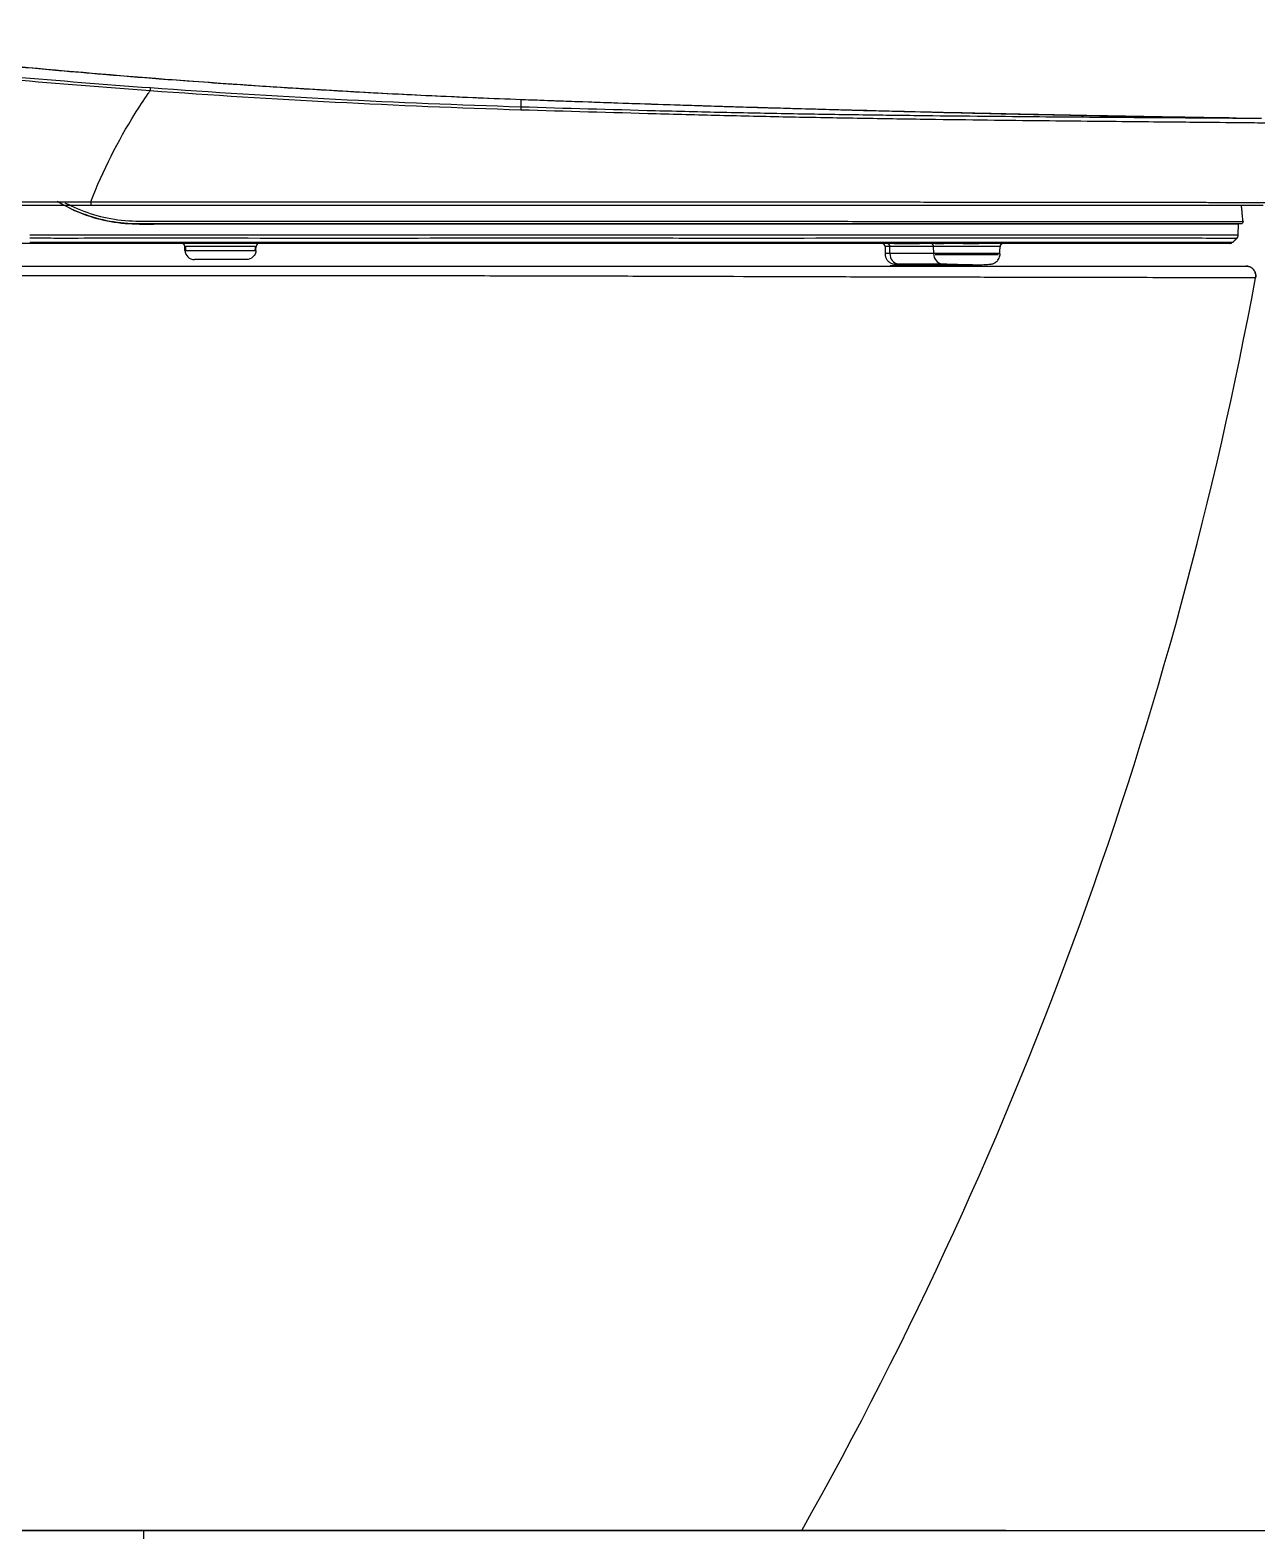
# Model space of a CAD drawing. Header units: millimetres. Extents: x 5 to 3846, y 5 to 2747.
# Drawn here: x 1024.5 to 1403.1, y 804.1 to 1267 of the extents above; entities that cross this region are included whole.
import ezdxf

# ---------------------------------------------------------------- set-up
doc = ezdxf.new("R2010")
doc.units = ezdxf.units.MM
doc.linetypes.add('HIDDEN2', pattern=[0.1875, 0.125, -0.0625])
doc.layers.get('0').update_dxf_attribs({"color": 255})

msp = doc.modelspace()

# ---------------------------------------------------------------- linework, layer by layer
at = {"linetype": 'Continuous'}
for p, q in [((1024.61, 1201.2), (1013.15, 1201.2)), ((1072.33, 1199.05), (1072.27, 1200.26)), ((1072.33, 1199.05), (1072.27, 1200.26)), ((1094.26, 1199.05), (1094.32, 1200.26)), ((1094.26, 1199.05), (1094.32, 1200.26)), ((1289.89, 1198.2), (1289.86, 1200.22)), ((1291.17, 1201.2), (1294.92, 1201.2)), ((1294.92, 1201.2), (1298.98, 1201.2)), ((1303.39, 1198.2), (1303.36, 1200.22)), ((1323.84, 1200.22), (1303.36, 1200.22)), ((1303.82, 1201.2), (1306.47, 1201.2)), ((1321.07, 1201.2), (1305.77, 1201.2)), ((1308.42, 1201.2), (1306.81, 1201.2)), ((1312.49, 1201.2), (1312.87, 1201.2)), ((1312.87, 1201.2), (1317.32, 1201.2)), ((1319.97, 1201.2), (1317.32, 1201.2)), ((1288.37, 1198.2), (1289.85, 1198.2)), ((1289.85, 1198.2), (1303.35, 1198.2)), ((1289.85, 1198.2), (1289.85, 1198.08)), ((1303.35, 1198.08), (1289.85, 1198.08)), ((1292.45, 1194.89), (1305.95, 1194.89)), ((1295.48, 1194.64), (1316.78, 1194.64)), ((1295.48, 1194.64), (1297.35, 1194.64)), ((1303.35, 1198.2), (1303.35, 1198.08)), ((1303.35, 1198.2), (1323.87, 1198.2)), ((1289.99, 1194.39), (1303.49, 1194.39)), ((1381.04, 1194.2), (1399.75, 1194.2)), ((1276.5, 804.2), (704.99, 804.2)), ((742.44, 804.2), (1255.5, 804.2)), ((751.61, 804.2), (1061.5, 804.2)), ((1251.3, 804.2), (1262.67, 804.2))]:
    msp.add_line(p, q, dxfattribs=at)
at = {"linetype": 'HIDDEN2', "ltscale": 90}
msp.add_line((1059.56, 804.2), (1059.56, 680.59), dxfattribs=at)
msp.add_line((1215, 804.2), (1417.71, 804.2))
at = {"linetype": 'Continuous', "extrusion": (0, 0, -1)}
for centre, radius, start, end in [((-1398.12, 1207.9), 0.7, 172.2012, 269.9972), ((-1091.27, 1199.2), 3, 183, 270)]:
    msp.add_arc(centre, radius, start, end, dxfattribs=at)
at = {"linetype": 'Continuous'}
for centre, radius, start, end in [((1071.27, 1200.2), 1, 3, 90), ((1075.33, 1199.2), 3, 183, 270), ((1095.33, 1200.2), 1, 90, 177)]:
    msp.add_arc(centre, radius, start, end, dxfattribs=at)
msp.add_arc((171.78, 1418.08), 1251.75, 330.63224, 349.52915)
for centre, major_axis, ratio, start_param, end_param in [((1287.4, 1200.2), (0, 1), 1, 4.727439, 6.28272), ((1289, 1200.2), (0, 1), 0.866025, 4.729842, 6.283185), ((1302.5, 1200.2), (0, 1), 0.866025, 4.729842, 6.283185), ((1324.85, 1200.2), (0, -1), 1, 3.142648, 4.720976), ((1292.62, 1198.08), (0, 3.2), 0.866011, 1.570796, 3.079985), ((1306.12, 1198.08), (0, -3.2), 0.866011, 4.712389, 6.221577), ((1303.82, 1198.2), (0, -0.5), 0.866025, 4.729842, 4.964325)]:
    msp.add_ellipse(centre, major_axis=major_axis, ratio=ratio, start_param=start_param, end_param=end_param, dxfattribs=at)
for points, knots in [([(1061.58, 1248.25), (1033.24, 1250.31), (1004.94, 1252.81), (962.57, 1257.23), (948.45, 1258.79), (927.32, 1261.36), (920.29, 1262.28), (906.32, 1264.23), (899.41, 1265.24), (892.67, 1266.28)], [0, 0, 0, 0, 0.5, 0.5, 0.75, 0.75, 0.875, 0.875, 1, 1, 1, 1]), ([(893.09, 1267.02), (899.82, 1266.02), (906.73, 1265.04), (920.69, 1263.18), (927.71, 1262.31), (948.8, 1259.77), (962.88, 1258.2), (1005.16, 1253.79), (1033.4, 1251.3), (1061.68, 1249.25)], [0, 0, 0, 0, 0.125, 0.125, 0.25, 0.25, 0.5, 0.5, 1, 1, 1, 1]), ([(1176, 1245.52), (1167.22, 1245.85), (1150.57, 1246.55), (1126.99, 1247.75), (1106.18, 1248.98), (1089.14, 1250.1), (1075.54, 1251.07), (1065, 1251.86), (1055.69, 1252.59), (1045.36, 1253.44), (1032.46, 1254.54), (1015.96, 1256.05), (996.59, 1257.96), (982.7, 1259.38), (975.27, 1260.23), (975.25, 1260.23)], [0, 0, 0, 0, 0.130952, 0.248218, 0.351778, 0.441622, 0.502585, 0.555075, 0.599093, 0.641717, 0.709675, 0.79198, 0.888642, 0.999669, 1, 1, 1, 1]), ([(1043.32, 1214.06), (1047.07, 1223.73), (1051.71, 1232.89), (1058.25, 1243.28), (1059.64, 1245.34), (1061.22, 1247.71), (1061.4, 1247.98), (1061.58, 1248.25)], [0, 0, 0, 0, 0.775027, 0.775027, 0.97437, 0.97437, 1, 1, 1, 1]), ([(1396.49, 1239.87), (1391.3, 1239.94), (1378.56, 1240.13), (1359.06, 1240.46), (1338.74, 1240.85), (1320.76, 1241.24), (1305.1, 1241.59), (1291.77, 1241.92), (1281.06, 1242.19), (1272, 1242.43), (1263.2, 1242.67), (1253, 1242.96), (1241.02, 1243.32), (1227.28, 1243.74), (1211.76, 1244.25), (1194.47, 1244.84), (1182.35, 1245.28), (1176, 1245.52)], [0, 0, 0, 0, 0.07062, 0.173253, 0.265331, 0.346857, 0.417837, 0.478281, 0.528202, 0.563592, 0.601843, 0.648104, 0.702393, 0.76472, 0.835095, 0.91352, 1, 1, 1, 1]), ([(1405.99, 1238.29), (1405.99, 1238.29), (1405.89, 1238.29), (1405.49, 1238.3), (1405.19, 1238.31), (1404.01, 1238.32), (1402.83, 1238.34), (1398.14, 1238.39), (1393.39, 1238.43), (1381.17, 1238.55), (1373.68, 1238.62), (1355.94, 1238.79), (1345.99, 1238.89), (1324, 1239.13), (1311.84, 1239.28), (1292.88, 1239.55), (1286.4, 1239.65), (1273.14, 1239.88), (1266.33, 1240), (1252.53, 1240.28), (1245.6, 1240.43), (1235.19, 1240.69), (1231.72, 1240.77), (1224.76, 1240.96), (1221.27, 1241.05), (1203.83, 1241.52), (1189.88, 1241.91), (1175.94, 1242.34)], [0, 0, 0, 0, 0.03125, 0.03125, 0.0625, 0.0625, 0.125, 0.125, 0.25, 0.25, 0.375, 0.375, 0.5, 0.5, 0.625, 0.625, 0.6875, 0.6875, 0.75, 0.75, 0.8125, 0.8125, 0.84375, 0.84375, 0.875, 0.875, 1, 1, 1, 1]), ([(1175.98, 1243.36), (1189.83, 1242.93), (1203.68, 1242.54), (1221, 1242.09), (1224.46, 1242), (1231.37, 1241.83), (1234.82, 1241.75), (1245.16, 1241.53), (1252.03, 1241.39), (1265.74, 1241.14), (1272.51, 1241.03), (1285.68, 1240.84), (1292.11, 1240.76), (1310.95, 1240.53), (1323.03, 1240.42), (1344.88, 1240.23), (1354.77, 1240.16), (1372.39, 1240.04), (1379.84, 1239.99), (1391.98, 1239.9), (1396.7, 1239.87), (1402.93, 1239.81), (1404.51, 1239.8), (1404.51, 1239.79)], [0, 0, 0, 0, 0.125, 0.125, 0.15625, 0.15625, 0.1875, 0.1875, 0.25, 0.25, 0.3125, 0.3125, 0.375, 0.375, 0.5, 0.5, 0.625, 0.625, 0.75, 0.75, 0.875, 0.875, 1, 1, 1, 1]), ([(1398.11, 1207.2), (1397.99, 1207.2), (1396.77, 1207.2), (1392.13, 1207.2), (1388.67, 1207.2), (1379.67, 1207.2), (1374.2, 1207.2), (1364.59, 1207.2), (1361.15, 1207.2), (1353.78, 1207.2), (1349.84, 1207.2), (1337.53, 1207.2), (1328.61, 1207.2), (1309.36, 1207.2), (1298.94, 1207.2), (1277.46, 1207.2), (1266.33, 1207.2), (1249.05, 1207.2), (1243.16, 1207.2), (1231.41, 1207.2), (1225.53, 1207.2), (1213.74, 1207.2), (1207.84, 1207.2), (1196.04, 1207.2), (1190.13, 1207.2), (1172.43, 1207.2), (1160.62, 1207.2), (1125.21, 1207.2), (1101.6, 1207.2), (1072.09, 1207.2), (1066.19, 1207.2), (1057.33, 1207.2), (1054.38, 1207.25), (1048.48, 1208.05), (1045.62, 1208.72), (1040.09, 1210.52), (1037.42, 1211.66), (1034.2, 1213.39), (1033.57, 1213.75), (1032.93, 1214.09)], [0, 0, 0, 0, 0.074703, 0.074703, 0.149857, 0.149857, 0.225011, 0.225011, 0.262588, 0.262588, 0.300165, 0.300165, 0.375319, 0.375319, 0.450473, 0.450473, 0.525628, 0.525628, 0.563205, 0.563205, 0.600782, 0.600782, 0.638359, 0.638359, 0.675936, 0.675936, 0.75109, 0.75109, 0.901398, 0.901398, 0.938975, 0.938975, 0.957763, 0.957763, 0.976552, 0.976552, 0.99534, 0.99534, 1, 1, 1, 1]), ([(1035.33, 1213.77), (1037.83, 1212.44), (1040.42, 1211.34), (1045.86, 1209.56), (1048.73, 1208.89), (1054.64, 1208.11), (1057.6, 1208.08), (1066.47, 1208.08), (1072.38, 1208.08), (1101.94, 1208.08), (1125.6, 1208.08), (1161.07, 1208.08), (1172.9, 1208.07), (1190.64, 1208.07), (1196.55, 1208.08), (1208.38, 1208.07), (1214.29, 1208.07), (1226.1, 1208.07), (1231.99, 1208.06), (1243.76, 1208.05), (1249.65, 1208.04), (1258.49, 1208.03), (1261.53, 1208.03), (1264.54, 1208.03)], [0, 0, 0, 0, 0.037111, 0.037111, 0.075528, 0.075528, 0.113945, 0.113945, 0.19078, 0.19078, 0.498118, 0.498118, 0.651786, 0.651786, 0.728621, 0.728621, 0.805455, 0.805455, 0.88229, 0.88229, 0.959124, 0.959124, 1, 1, 1, 1]), ([(1043.32, 1214.06), (1059.28, 1214.06), (1090.92, 1214.06), (1130.03, 1214.06), (1160.42, 1214.06), (1182.14, 1214.05), (1203.09, 1214.02), (1223.26, 1214.01), (1242.57, 1214.02), (1260.91, 1214.02), (1273.2, 1214.01), (1280.08, 1214), (1282.1, 1214), (1284.54, 1213.99), (1287.38, 1213.99), (1290.63, 1213.99), (1294.27, 1213.98), (1298.28, 1213.98), (1302.66, 1213.97), (1307.38, 1213.97), (1312.44, 1213.96), (1317.81, 1213.95), (1323.47, 1213.95), (1329.36, 1213.94), (1335.42, 1213.93), (1341.62, 1213.93), (1347.9, 1213.92), (1354.23, 1213.91), (1360.56, 1213.9), (1366.84, 1213.9), (1372.96, 1213.89), (1378.84, 1213.88), (1384.39, 1213.88), (1389.52, 1213.87), (1394.16, 1213.87), (1398.2, 1213.86), (1401.54, 1213.86), (1404.04, 1213.86), (1405.68, 1213.86), (1405.89, 1213.85), (1405.99, 1213.85)], [0, 0, 0, 0, 0.101263, 0.200773, 0.248189, 0.294121, 0.338564, 0.3812, 0.421989, 0.461553, 0.499858, 0.50345, 0.508013, 0.513546, 0.520046, 0.527514, 0.535948, 0.545352, 0.555731, 0.567092, 0.579451, 0.592824, 0.607237, 0.622652, 0.638967, 0.656191, 0.674346, 0.693466, 0.713611, 0.734814, 0.757087, 0.780245, 0.804259, 0.829207, 0.855179, 0.882291, 0.910428, 0.939331, 0.969135, 1, 1, 1, 1]), ([(1036.71, 1212.09), (1037.39, 1211.77), (1038.07, 1211.46), (1041.54, 1209.97), (1044.39, 1209.05), (1050.17, 1207.75), (1053.13, 1207.36), (1059.02, 1207.13), (1061.97, 1207.2), (1070.81, 1207.2), (1076.7, 1207.2), (1106.17, 1207.2), (1129.74, 1207.2), (1165.1, 1207.2), (1176.89, 1207.2), (1194.57, 1207.2), (1200.46, 1207.2), (1212.25, 1207.2), (1218.16, 1207.2), (1235.79, 1207.2), (1247.28, 1207.2), (1264.14, 1207.2), (1269.7, 1207.2), (1280.68, 1207.2), (1286.13, 1207.2), (1301.96, 1207.2), (1311.92, 1207.2), (1330.67, 1207.2), (1339.53, 1207.2), (1355.39, 1207.2), (1362.46, 1207.2), (1371.77, 1207.2), (1374.68, 1207.2), (1379.96, 1207.2), (1382.34, 1207.2), (1388.71, 1207.2), (1391.95, 1207.2), (1395.23, 1207.2), (1396.05, 1207.2), (1397.14, 1207.2), (1397.38, 1207.2), (1397.4, 1207.2)], [0, 0, 0, 0, 0.004583, 0.004583, 0.023364, 0.023364, 0.042146, 0.042146, 0.060927, 0.060927, 0.09849, 0.09849, 0.248742, 0.248742, 0.323868, 0.323868, 0.36143, 0.36143, 0.398993, 0.398993, 0.474119, 0.474119, 0.511682, 0.511682, 0.549245, 0.549245, 0.624371, 0.624371, 0.699497, 0.699497, 0.774623, 0.774623, 0.812185, 0.812185, 0.849748, 0.849748, 0.924874, 0.924874, 0.962437, 0.962437, 1, 1, 1, 1]), ([(1404.99, 1212.85), (1404.99, 1212.85), (1404.22, 1212.85), (1401.2, 1212.85), (1398.97, 1212.85), (1393.05, 1212.85), (1389.32, 1212.85), (1380.57, 1212.85), (1375.56, 1212.85), (1364.3, 1212.85), (1358, 1212.85), (1344.29, 1212.85), (1336.97, 1212.85), (1321.41, 1212.85), (1313.18, 1212.85), (1295.78, 1212.85), (1286.79, 1212.85), (1268.39, 1212.85), (1258.96, 1212.85), (1239.6, 1212.85), (1229.73, 1212.85), (1215.02, 1212.85), (1210.12, 1212.85), (1200.3, 1212.85), (1195.4, 1212.85), (1180.68, 1212.85), (1170.87, 1212.85), (1121.81, 1212.85), (1082.56, 1212.85), (1043.32, 1212.85)], [0, 0, 0, 0, 0.0625, 0.0625, 0.125, 0.125, 0.1875, 0.1875, 0.25, 0.25, 0.3125, 0.3125, 0.375, 0.375, 0.4375, 0.4375, 0.5, 0.5, 0.5625, 0.5625, 0.625, 0.625, 0.65625, 0.65625, 0.6875, 0.6875, 0.75, 0.75, 1, 1, 1, 1]), ([(1024.44, 1203.83), (1026.94, 1203.83), (1029.43, 1203.83), (1034.41, 1203.81), (1036.9, 1203.82), (1044.38, 1203.82), (1049.39, 1203.82), (1059.39, 1203.81), (1064.4, 1203.82), (1074.41, 1203.83), (1079.41, 1203.83), (1104.43, 1203.81), (1124.45, 1203.82), (1164.49, 1203.82), (1184.5, 1203.82), (1209.53, 1203.82), (1214.53, 1203.82), (1224.53, 1203.81), (1229.51, 1203.81), (1244.36, 1203.81), (1254.18, 1203.81), (1282.93, 1203.82), (1301.15, 1203.82), (1333.88, 1203.81), (1348.41, 1203.82), (1372.25, 1203.82), (1381.57, 1203.82), (1391, 1203.82), (1393.38, 1203.82), (1396.56, 1203.81), (1397.31, 1203.79), (1397.34, 1203.82)], [0, 0, 0, 0, 0.015625, 0.015625, 0.03125, 0.03125, 0.0625, 0.0625, 0.09375, 0.09375, 0.125, 0.125, 0.25, 0.25, 0.375, 0.375, 0.40625, 0.40625, 0.4375, 0.4375, 0.5, 0.5, 0.625, 0.625, 0.75, 0.75, 0.875, 0.875, 0.9375, 0.9375, 1, 1, 1, 1]), ([(1264.54, 1208.03), (1272.85, 1208.02), (1280.95, 1208.01), (1299.59, 1207.99), (1310.02, 1208), (1329.28, 1207.99), (1338.21, 1207.99), (1350.52, 1207.99), (1354.46, 1207.99), (1361.83, 1207.98), (1365.27, 1207.98), (1374.88, 1207.98), (1380.36, 1207.98), (1389.36, 1207.98), (1392.82, 1207.97), (1397.46, 1207.97), (1398.69, 1207.97), (1398.81, 1207.97)], [0, 0, 0, 0, 0.109096, 0.109096, 0.257729, 0.257729, 0.406361, 0.406361, 0.480678, 0.480678, 0.554994, 0.554994, 0.703626, 0.703626, 0.852259, 0.852259, 1, 1, 1, 1]), ([(1396.89, 1202.77), (1396.87, 1202.74), (1396.11, 1202.77), (1392.94, 1202.77), (1390.56, 1202.77), (1381.13, 1202.77), (1371.82, 1202.78), (1348, 1202.77), (1333.48, 1202.77), (1300.78, 1202.78), (1282.58, 1202.77), (1253.86, 1202.77), (1244.05, 1202.76), (1229.23, 1202.76), (1224.25, 1202.77), (1214.27, 1202.78), (1209.27, 1202.77), (1184.29, 1202.78), (1164.3, 1202.77), (1124.33, 1202.77), (1104.34, 1202.76), (1079.36, 1202.78), (1074.36, 1202.79), (1064.37, 1202.78), (1059.37, 1202.77), (1049.38, 1202.78), (1044.38, 1202.77), (1036.91, 1202.77), (1034.43, 1202.76), (1029.45, 1202.78), (1026.96, 1202.79), (1024.47, 1202.78)], [0, 0, 0, 0, 0.0625, 0.0625, 0.125, 0.125, 0.25, 0.25, 0.375, 0.375, 0.5, 0.5, 0.5625, 0.5625, 0.59375, 0.59375, 0.625, 0.625, 0.75, 0.75, 0.875, 0.875, 0.90625, 0.90625, 0.9375, 0.9375, 0.96875, 0.96875, 0.984375, 0.984375, 1, 1, 1, 1]), ([(1024.55, 1201.63), (1027.03, 1201.63), (1029.51, 1201.63), (1034.45, 1201.63), (1036.93, 1201.63), (1044.37, 1201.63), (1049.34, 1201.63), (1059.3, 1201.63), (1064.27, 1201.63), (1074.23, 1201.63), (1079.21, 1201.63), (1104.09, 1201.63), (1124, 1201.63), (1163.82, 1201.63), (1183.73, 1201.63), (1208.61, 1201.63), (1213.59, 1201.63), (1223.54, 1201.63), (1228.5, 1201.63), (1243.31, 1201.63), (1253.05, 1201.63), (1281.7, 1201.63), (1299.85, 1201.63), (1332.49, 1201.63), (1346.97, 1201.63), (1370.72, 1201.63), (1380.03, 1201.63), (1389.42, 1201.63), (1391.8, 1201.63), (1394.96, 1201.63), (1395.74, 1201.63), (1395.73, 1201.63)], [0, 0, 0, 0, 0.015625, 0.015625, 0.03125, 0.03125, 0.0625, 0.0625, 0.09375, 0.09375, 0.125, 0.125, 0.25, 0.25, 0.375, 0.375, 0.40625, 0.40625, 0.4375, 0.4375, 0.5, 0.5, 0.625, 0.625, 0.75, 0.75, 0.875, 0.875, 0.9375, 0.9375, 1, 1, 1, 1]), ([(1394.68, 1201.2), (1394.69, 1201.2), (1393.91, 1201.2), (1390.76, 1201.2), (1388.38, 1201.2), (1379, 1201.2), (1369.7, 1201.2), (1346, 1201.2), (1331.55, 1201.2), (1298.98, 1201.2), (1280.88, 1201.2), (1252.31, 1201.2), (1242.59, 1201.2), (1227.84, 1201.2), (1222.89, 1201.2), (1212.98, 1201.2), (1208.02, 1201.2), (1183.22, 1201.2), (1163.38, 1201.2), (1123.71, 1201.2), (1103.87, 1201.2), (1079.08, 1201.2), (1074.12, 1201.2), (1064.2, 1201.2), (1059.24, 1201.2), (1049.32, 1201.2), (1044.36, 1201.2), (1036.95, 1201.2), (1034.49, 1201.2), (1029.56, 1201.2), (1027.09, 1201.2), (1024.61, 1201.2)], [0, 0, 0, 0, 0.0625, 0.0625, 0.125, 0.125, 0.25, 0.25, 0.375, 0.375, 0.5, 0.5, 0.5625, 0.5625, 0.59375, 0.59375, 0.625, 0.625, 0.75, 0.75, 0.875, 0.875, 0.90625, 0.90625, 0.9375, 0.9375, 0.96875, 0.96875, 0.984375, 0.984375, 1, 1, 1, 1]), ([(1094.12, 1200.26), (1093.68, 1200.26), (1092.63, 1200.26), (1089.07, 1200.26), (1086.19, 1200.26), (1080.43, 1200.26), (1077.56, 1200.26), (1073.97, 1200.26), (1072.92, 1200.26), (1072.49, 1200.26)], [0, 0, 0, 0, 0.214808, 0.214808, 0.500638, 0.500638, 0.786468, 0.786468, 1, 1, 1, 1]), ([(1072.55, 1199.05), (1072.98, 1199.05), (1074.02, 1199.05), (1077.6, 1199.05), (1080.45, 1199.05), (1086.17, 1199.05), (1089.04, 1199.05), (1092.58, 1199.05), (1093.63, 1199.05), (1094.05, 1199.05)], [0, 0, 0, 0, 0.213496, 0.213496, 0.499327, 0.499327, 0.785157, 0.785157, 1, 1, 1, 1]), ([(1303.36, 1200.22), (1303.03, 1200.22), (1302.69, 1200.22), (1301.03, 1200.22), (1299.69, 1200.22), (1296.94, 1200.22), (1295.53, 1200.22), (1292.69, 1200.22), (1291.28, 1200.22), (1289.86, 1200.22)], [0, 0, 0, 0, 0.074074, 0.074074, 0.37037, 0.37037, 0.685185, 0.685185, 1, 1, 1, 1]), ([(1091.27, 1196.2), (1091.27, 1196.2), (1090.41, 1196.2), (1087.47, 1196.2), (1085.39, 1196.2), (1081.23, 1196.2), (1079.16, 1196.2), (1076.18, 1196.2), (1075.33, 1196.2), (1075.33, 1196.2)], [0, 0, 0, 0, 0.25, 0.25, 0.5, 0.5, 0.75, 0.75, 1, 1, 1, 1]), ([(1288.37, 1198.02), (1288.37, 1197.8), (1288.41, 1197.47), (1288.53, 1197.01), (1288.67, 1196.67), (1288.84, 1196.34), (1289.04, 1196.05), (1289.24, 1195.82), (1289.43, 1195.65), (1289.57, 1195.53), (1289.73, 1195.41), (1289.96, 1195.25), (1290.47, 1194.97), (1291.18, 1194.81), (1292.8, 1194.67), (1294.45, 1194.63), (1295.48, 1194.64)], [0, 0, 0, 0, 0.056643, 0.085254, 0.114181, 0.144422, 0.177197, 0.210273, 0.225914, 0.240953, 0.256115, 0.272784, 0.317154, 0.478226, 0.716864, 1, 1, 1, 1]), ([(1295.49, 1194.64), (1295.48, 1194.64), (1295.48, 1194.64), (1294.57, 1194.64), (1293.77, 1194.65), (1292.48, 1194.7), (1292, 1194.73), (1291.15, 1194.83), (1291.41, 1194.89), (1292.45, 1194.89)], [0, 0, 0, 0, 0.001124, 0.001124, 0.250843, 0.250843, 0.500562, 0.500562, 1, 1, 1, 1]), ([(1323.86, 1198.02), (1323.87, 1198), (1323.75, 1197.98), (1323.13, 1197.93), (1322.47, 1197.9), (1320.73, 1197.85), (1319.62, 1197.84), (1317.14, 1197.84), (1315.75, 1197.85), (1312.89, 1197.9), (1311.44, 1197.93), (1307.23, 1198.02), (1304.81, 1198.08), (1303.35, 1198.08)], [0, 0, 0, 0, 0.10018, 0.10018, 0.25015, 0.25015, 0.40012, 0.40012, 0.55009, 0.55009, 0.70006, 0.70006, 1, 1, 1, 1]), ([(1303.39, 1198.2), (1304.82, 1198.2), (1307.29, 1198.2), (1312.8, 1198.2), (1315.86, 1198.2), (1320.81, 1198.2), (1322.7, 1198.2), (1323.69, 1198.2), (1323.81, 1198.2), (1323.82, 1198.2)], [0, 0, 0, 0, 0.300186, 0.300186, 0.600372, 0.600372, 0.900558, 0.900558, 1, 1, 1, 1]), ([(1323.32, 1197.7), (1323.32, 1197.7), (1323.2, 1197.7), (1322.25, 1197.7), (1320.45, 1197.7), (1315.73, 1197.7), (1312.8, 1197.7), (1307.54, 1197.7), (1305.21, 1197.7), (1303.82, 1197.7)], [0, 0, 0, 0, 0.099657, 0.099657, 0.399772, 0.399772, 0.699886, 0.699886, 1, 1, 1, 1]), ([(1305.95, 1194.89), (1306.98, 1194.89), (1308.72, 1194.83), (1311.75, 1194.73), (1312.8, 1194.7), (1314.87, 1194.65), (1315.87, 1194.64), (1316.78, 1194.64), (1316.78, 1194.64), (1316.78, 1194.64)], [0, 0, 0, 0, 0.499735, 0.499735, 0.749602, 0.749602, 0.999469, 0.999469, 1, 1, 1, 1]), ([(1316.78, 1194.64), (1317.8, 1194.63), (1319.44, 1194.67), (1321.05, 1194.8), (1321.78, 1194.98), (1322.29, 1195.25), (1322.52, 1195.41), (1322.67, 1195.53), (1322.92, 1195.74), (1323.24, 1196.09), (1323.58, 1196.64), (1323.82, 1197.36), (1323.86, 1197.8), (1323.86, 1198.02)], [0, 0, 0, 0, 0.283781, 0.521019, 0.68224, 0.727847, 0.744955, 0.760349, 0.775415, 0.823453, 0.885889, 0.943424, 1, 1, 1, 1]), ([(1323.86, 1198.03), (1323.86, 1198.03), (1323.87, 1198.02), (1323.87, 1198.01), (1323.86, 1198.01)], [0, 0, 0, 0, 0.00727, 1, 1, 1, 1]), ([(1402.69, 1190.59), (1402.69, 1190.59), (1402.15, 1190.59), (1399.99, 1190.59), (1398.36, 1190.6), (1391.97, 1190.61), (1385.72, 1190.61), (1373.35, 1190.63), (1368.75, 1190.64), (1358.78, 1190.66), (1353.39, 1190.67), (1341.81, 1190.69), (1335.58, 1190.7), (1322.45, 1190.73), (1315.62, 1190.75), (1301.42, 1190.78), (1294.05, 1190.8), (1278.79, 1190.84), (1270.85, 1190.86), (1246.87, 1190.93), (1230.5, 1190.98), (1209.51, 1191.05), (1205.3, 1191.06), (1196.89, 1191.08), (1192.69, 1191.09), (1180.07, 1191.12), (1171.66, 1191.14), (1146.42, 1191.19), (1129.6, 1191.21), (1045.49, 1191.23), (978.2, 1191.19), (902.5, 1191.12), (894.09, 1191.11), (877.27, 1191.1), (868.87, 1191.09), (852.09, 1191.08), (843.67, 1191.07), (827.08, 1191.05), (819.01, 1191.05), (803.3, 1191.03), (795.67, 1191.03), (780.85, 1191.01), (773.64, 1191.01), (753.32, 1190.99), (741.26, 1190.98), (730.74, 1190.98)], [0, 0, 0, 0, 0.03125, 0.03125, 0.0625, 0.0625, 0.125, 0.125, 0.15625, 0.15625, 0.1875, 0.1875, 0.21875, 0.21875, 0.25, 0.25, 0.28125, 0.28125, 0.3125, 0.3125, 0.375, 0.375, 0.390625, 0.390625, 0.40625, 0.40625, 0.4375, 0.4375, 0.5, 0.5, 0.75, 0.75, 0.78125, 0.78125, 0.8125, 0.8125, 0.84375, 0.84375, 0.875, 0.875, 0.90625, 0.90625, 0.9375, 0.9375, 1, 1, 1, 1]), ([(984.73, 1194.2), (1027.08, 1194.2), (1069.44, 1194.2), (1128.46, 1194.2), (1145.13, 1194.2), (1170.13, 1194.2), (1178.46, 1194.2), (1190.96, 1194.2), (1195.13, 1194.2), (1203.47, 1194.2), (1207.63, 1194.2), (1228.46, 1194.2), (1244.71, 1194.2), (1268.51, 1194.2), (1276.4, 1194.2), (1291.58, 1194.2), (1298.9, 1194.2), (1313.03, 1194.2), (1319.83, 1194.2), (1332.88, 1194.2), (1339.09, 1194.2), (1350.63, 1194.2), (1355.99, 1194.2), (1365.92, 1194.2), (1370.51, 1194.2), (1382.84, 1194.2), (1389.06, 1194.2), (1395.44, 1194.2), (1397.06, 1194.2), (1399.21, 1194.2), (1399.75, 1194.2), (1399.75, 1194.2)], [0, 0, 0, 0, 0.241059, 0.241059, 0.335927, 0.335927, 0.383361, 0.383361, 0.407077, 0.407077, 0.430794, 0.430794, 0.525662, 0.525662, 0.573096, 0.573096, 0.62053, 0.62053, 0.667963, 0.667963, 0.715397, 0.715397, 0.762831, 0.762831, 0.810265, 0.810265, 0.905132, 0.905132, 0.952566, 0.952566, 1, 1, 1, 1]), ([(988.43, 1194.2), (1025.3, 1194.2), (1062.18, 1194.2), (1132.89, 1194.2), (1166.73, 1194.2), (1209.02, 1194.2), (1217.48, 1194.2), (1234.37, 1194.2), (1242.8, 1194.2), (1268.05, 1194.2), (1284.02, 1194.2), (1306.66, 1194.2), (1314.03, 1194.2), (1327.9, 1194.2), (1334.46, 1194.2), (1352.98, 1194.2), (1363.9, 1194.2), (1377.06, 1194.2), (1380.94, 1194.2), (1387.7, 1194.2), (1390.58, 1194.2), (1397.43, 1194.2), (1399.75, 1194.2), (1399.75, 1194.2)], [0, 0, 0, 0, 0.214126, 0.214126, 0.410595, 0.410595, 0.459712, 0.459712, 0.508829, 0.508829, 0.607063, 0.607063, 0.65618, 0.65618, 0.705297, 0.705297, 0.803532, 0.803532, 0.852649, 0.852649, 0.901766, 0.901766, 1, 1, 1, 1]), ([(1399.75, 1194.2), (1400.09, 1194.2), (1400.43, 1194.15), (1401.06, 1193.92), (1401.36, 1193.76), (1401.89, 1193.34), (1402.12, 1193.08), (1402.47, 1192.51), (1402.6, 1192.19), (1402.75, 1191.53), (1402.77, 1191.19), (1402.72, 1190.77), (1402.71, 1190.68), (1402.69, 1190.59)], [0, 0, 0, 0, 0.190017, 0.190017, 0.380034, 0.380034, 0.57005, 0.57005, 0.760067, 0.760067, 0.950084, 0.950084, 1, 1, 1, 1]), ([(1402.69, 1190.59), (1402.76, 1190.92), (1402.77, 1191.27), (1402.68, 1191.93), (1402.58, 1192.26), (1402.28, 1192.86), (1402.07, 1193.14), (1401.58, 1193.6), (1401.3, 1193.8), (1400.69, 1194.07), (1400.35, 1194.16), (1399.93, 1194.2), (1399.84, 1194.2), (1399.75, 1194.2)], [0, 0, 0, 0, 0.190017, 0.190017, 0.380034, 0.380034, 0.57005, 0.57005, 0.760067, 0.760067, 0.950084, 0.950084, 1, 1, 1, 1]), ([(1262.67, 804.2), (1262.67, 804.2), (1261.58, 804.2), (1257.25, 804.2), (1253.97, 804.2), (1245.47, 804.2), (1240.26, 804.2), (1231, 804.2), (1227.65, 804.2), (1220.61, 804.2), (1216.9, 804.2), (1205.22, 804.2), (1196.65, 804.2), (1178.22, 804.2), (1168.56, 804.2), (1148.38, 804.2), (1137.73, 804.2), (1121.81, 804.2), (1116.5, 804.2), (1105.86, 804.2), (1100.54, 804.2), (1052.62, 804.2), (1010.03, 804.2), (946.14, 804.2), (924.84, 804.2), (898.22, 804.2), (892.89, 804.2), (882.25, 804.2), (876.92, 804.2), (860.97, 804.2), (850.31, 804.2), (840.03, 804.2)], [0, 0, 0, 0, 0.0625, 0.0625, 0.125, 0.125, 0.1875, 0.1875, 0.21875, 0.21875, 0.25, 0.25, 0.3125, 0.3125, 0.375, 0.375, 0.4375, 0.4375, 0.46875, 0.46875, 0.5, 0.5, 0.75, 0.75, 0.875, 0.875, 0.90625, 0.90625, 0.9375, 0.9375, 1, 1, 1, 1]), ([(1061.5, 804.2), (1089.34, 804.2), (1129.12, 804.2), (1173.62, 804.2), (1202.16, 804.2), (1225.21, 804.2), (1242.33, 804.2), (1251.23, 804.2), (1254.88, 804.2), (1255.5, 804.2), (1255.5, 804.2)], [0, 0, 0, 0, 0.250009, 0.375013, 0.500018, 0.625022, 0.750027, 0.875031, 0.937533, 1, 1, 1, 1])]:
    msp.add_open_spline(points, degree=3, knots=knots, dxfattribs=at)
for points, degree in [([(976.3, 1260.3), (1006.22, 1257.02), (1036.19, 1254.22), (1066.22, 1251.91)], 3), ([(1066.22, 1251.91), (1102.76, 1249.1), (1139.35, 1247), (1176, 1245.63)], 3), ([(1061.68, 1249.25), (1061.66, 1249.23), (1061.62, 1248.82), (1061.58, 1248.25)], 3), ([(1175.94, 1242.34), (1137.77, 1243.52), (1099.65, 1245.49), (1061.58, 1248.25)], 3), ([(1061.68, 1249.25), (1099.73, 1246.49), (1137.84, 1244.53), (1175.98, 1243.36)], 3), ([(1176, 1245.63), (1176, 1245.77), (1176, 1245.01), (1175.98, 1243.36)], 3), ([(1176, 1245.63), (1177.45, 1245.57)], 1), ([(1177.45, 1245.57), (1250.11, 1242.86), (1322.81, 1240.97), (1395.53, 1239.91)], 3), ([(1177.45, 1245.57), (1290.58, 1241.35), (1403.78, 1239.8)], 2), ([(1175.98, 1243.36), (1175.97, 1243.34), (1175.95, 1242.92), (1175.94, 1242.34)], 3), ([(920.26, 1214.05), (961.31, 1214.05), (1002.32, 1214.06), (1043.32, 1214.06)], 3), ([(1398.82, 1207.99), (1398.32, 1213.05)], 1), ([(1043.32, 1212.85), (1002.3, 1212.85), (961.28, 1212.85), (920.26, 1212.85)], 3), ([(1063.56, 1207.2), (1064.14, 1207.2), (1064.73, 1207.2), (1065.31, 1207.2)], 3), ([(1396.89, 1202.77), (1397.17, 1203.05), (1397.33, 1203.43), (1397.34, 1203.82)], 3), ([(1397.34, 1203.82), (1397.4, 1207.2)], 1), ([(1024.55, 1201.63), (1024.56, 1201.36), (1024.59, 1201.2), (1024.61, 1201.2)], 3), ([(1072.49, 1200.26), (1072.35, 1200.26), (1072.27, 1200.26), (1072.27, 1200.26)], 3), ([(1072.33, 1199.05), (1072.33, 1199.05), (1072.41, 1199.05), (1072.55, 1199.05)], 3), ([(1072.41, 1199.05), (1072.43, 1199.05), (1072.46, 1199.05), (1072.5, 1199.05)], 3), ([(1072.49, 1200.27), (1072.55, 1199.04)], 1), ([(1094.05, 1199.04), (1094.12, 1200.27)], 1), ([(1094.05, 1199.05), (1094.2, 1199.05), (1094.27, 1199.05), (1094.27, 1199.05)], 3), ([(1094.33, 1200.26), (1094.33, 1200.26), (1094.26, 1200.26), (1094.12, 1200.26)], 3), ([(1094.32, 1200.26), (1094.32, 1200.26), (1094.29, 1200.26), (1094.22, 1200.26)], 3), ([(1288.4, 1200.23), (1288.44, 1198.18)], 1), ([(1289.86, 1200.22), (1288.95, 1200.22), (1288.46, 1200.22), (1288.4, 1200.22)], 3), ([(1323.81, 1198.18), (1323.85, 1200.23)], 1), ([(1394.68, 1201.2), (1395.07, 1201.2), (1395.45, 1201.36), (1395.73, 1201.63)], 3), ([(1395.72, 1201.63), (1396.32, 1202.21), (1396.91, 1202.79)], 2), ([(1289.85, 1198.08), (1288.83, 1198.08), (1288.33, 1198.05), (1288.38, 1198.02)], 3), ([(1288.38, 1198.02), (1288.38, 1198.01), (1288.4, 1198.01), (1288.42, 1198)], 3), ([(1288.44, 1198.2), (1288.51, 1198.2), (1289, 1198.2), (1289.89, 1198.2)], 3), ([(1303.35, 1198.2), (1303.36, 1198.2), (1303.38, 1198.2), (1303.39, 1198.2)], 3)]:
    msp.add_open_spline(points, degree=degree, dxfattribs=at)
msp.add_rational_spline([(1043.32, 1214.06), (1043.32, 1212.85), (1043.32, 1212.85)], [1, 0.632081559574, 1], degree=2, dxfattribs=at)
for points, knots in [([(854.79, 804.2), (895.42, 804.2), (924.66, 804.2), (963.08, 804.2), (984.62, 804.2), (998.72, 804.2), (1008.04, 804.2), (1019.15, 804.2), (1042.03, 804.2), (1057.14, 804.2), (1064.57, 804.2), (1068.78, 804.2), (1075.05, 804.2), (1084.3, 804.2), (1100.17, 804.2), (1118.73, 804.2), (1133.56, 804.2), (1142.57, 804.2), (1146.9, 804.2), (1151.05, 804.2), (1158.98, 804.2), (1169.48, 804.2), (1178.6, 804.2), (1183.62, 804.2), (1186.09, 804.2), (1187.76, 804.2), (1189.23, 804.2), (1190.92, 804.2), (1192.55, 804.2), (1193.73, 804.2), (1193.98, 804.2), (1194, 804.2)], [0, 0, 0, 0, 0.121017, 0.183802, 0.246586, 0.262282, 0.277978, 0.309371, 0.372155, 0.403547, 0.419243, 0.427091, 0.43494, 0.466332, 0.497724, 0.560509, 0.623293, 0.638989, 0.654685, 0.670381, 0.686078, 0.748862, 0.811647, 0.843039, 0.858735, 0.874431, 0.890127, 0.905823, 0.937216, 0.968608, 1, 1, 1, 1]), ([(901.99, 804.2), (906.26, 804.2), (923.99, 804.2), (933.84, 804.2), (946.55, 804.2), (955.01, 804.2), (969.83, 804.2), (991.01, 804.2), (1009, 804.2), (1014.58, 804.2), (1017.75, 804.2), (1020.93, 804.2), (1030.16, 804.2), (1035.45, 804.2), (1043.93, 804.2), (1052.42, 804.2), (1059.76, 804.2), (1064.11, 804.2), (1067.26, 804.2), (1070.12, 804.2), (1073.84, 804.2), (1080.68, 804.2), (1088.51, 804.2), (1096.42, 804.2), (1101.37, 804.2), (1105.33, 804.2), (1108.29, 804.2), (1111.24, 804.2), (1117.11, 804.2), (1125.81, 804.2), (1140.68, 804.2), (1152.59, 804.2), (1161.58, 804.2), (1165.12, 804.2), (1167.81, 804.2), (1170.4, 804.2), (1174.7, 804.2), (1180.09, 804.2), (1185.33, 804.2), (1189.31, 804.2), (1192.08, 804.2), (1193.66, 804.2), (1194, 804.2), (1193.99, 804.2)], [0, 0, 0, 0, 0.034753, 0.103699, 0.120935, 0.138172, 0.172645, 0.241591, 0.310538, 0.319156, 0.327774, 0.336392, 0.345011, 0.362247, 0.379484, 0.413957, 0.431193, 0.439812, 0.44843, 0.457048, 0.465667, 0.482903, 0.517376, 0.534613, 0.551849, 0.560468, 0.569086, 0.577704, 0.586323, 0.620796, 0.655269, 0.724215, 0.741452, 0.758688, 0.767306, 0.775925, 0.793161, 0.827634, 0.862108, 0.896581, 0.931054, 0.965527, 1, 1, 1, 1]), ([(1325.63, 804.2), (1324.98, 804.2), (1323.61, 804.2), (1320.4, 804.2), (1318.76, 804.2), (1314.87, 804.2), (1312.61, 804.2), (1304.87, 804.2), (1298.36, 804.2), (1284.03, 804.2), (1276.16, 804.2), (1259.25, 804.2), (1250.36, 804.2), (1232.12, 804.2), (1222.72, 804.2), (1203.49, 804.2), (1193.66, 804.2), (1174.07, 804.2), (1164.26, 804.2), (1144.62, 804.2), (1134.78, 804.2), (1115.09, 804.2), (1105.23, 804.2), (1085.48, 804.2), (1075.59, 804.2), (1055.82, 804.2), (1045.94, 804.2), (996.51, 804.2), (956.97, 804.2), (917.43, 804.2)], [0, 0, 0, 0, 0.044548, 0.044548, 0.076397, 0.076397, 0.108245, 0.108245, 0.171942, 0.171942, 0.235639, 0.235639, 0.299335, 0.299335, 0.363032, 0.363032, 0.426729, 0.426729, 0.490426, 0.490426, 0.554122, 0.554122, 0.617819, 0.617819, 0.681516, 0.681516, 0.745213, 0.745213, 1, 1, 1, 1])]:
    msp.add_open_spline(points, degree=3, knots=knots)

doc.saveas('drawing.dxf')
